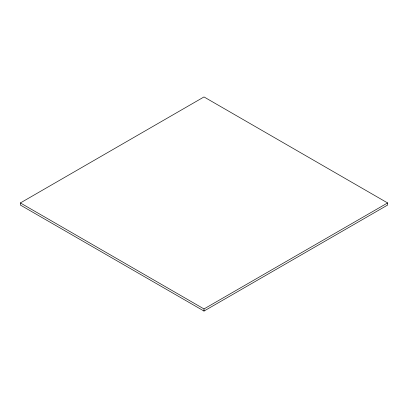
<?xml version="1.0" encoding="UTF-8"?>
<svg xmlns="http://www.w3.org/2000/svg" width="408" height="408" viewBox="0 0 408 408"><rect width="100%" height="100%" fill="white"/><g stroke="black" fill="none" stroke-linecap="round" stroke-linejoin="round"><path stroke-width="0.61" d="M20.4 202.939L204 96.941L387.6 202.939L387.6 205.061L204 311.059L20.4 205.061L20.4 202.939L204 308.943L387.6 202.939M204 308.943L204 311.059"/></g></svg>
